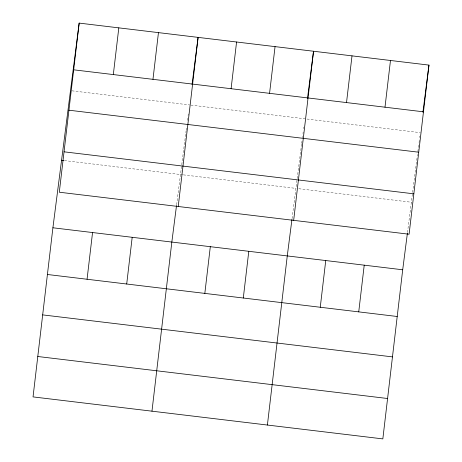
<?xml version="1.0" encoding="UTF-8"?>
<svg xmlns="http://www.w3.org/2000/svg" width="462" height="462" viewBox="0 0 462 462"><rect width="100%" height="100%" fill="white"/><g stroke="black" fill="none" stroke-linecap="round" stroke-linejoin="round"><path stroke-width="0.35" stroke-dasharray="2.31 1.73" d="M176.623 204.776L186.094 130.937M186.186 130.232L186.452 128.124M187.445 120.391L187.716 118.284M188.08 115.471L188.259 114.062M292.053 218.636L301.617 144.092M301.703 143.393L302.067 140.581M302.425 137.768L302.61 136.359M302.968 133.547L303.147 132.144M303.598 128.627L303.782 127.223M407.484 232.496L417.14 157.253M417.319 155.844L417.498 154.441M417.862 151.628L418.312 148.111M418.399 147.413L418.67 145.299M419.034 142.492L419.305 140.379M419.663 137.572L419.843 136.163M71.916 90.818L189.432 104.926M190.858 105.099L304.862 118.786M306.999 119.046L420.293 132.646M64.403 160.58L182.64 174.775M183.35 174.861L295.934 188.38M298.787 188.721L411.365 202.24"/><path stroke-width="0.69" d="M79.164 23.1L59.298 192.215L409.095 234.217L428.961 65.102L79.164 23.1L52.905 227.783L33.039 396.898L382.836 438.9L402.702 269.785L407.397 233.2M87.064 279.256L92.55 232.542M113.323 74.573L118.809 27.859M126.704 284.014L132.19 237.301M152.968 79.331L158.454 32.623M151.969 411.18L171.835 242.065L176.53 205.475M178.228 206.497L198.094 37.382L192.048 84.523M204.828 293.393L210.314 246.685M231.087 88.716L236.573 42.002M243.301 298.019L248.793 251.305M269.565 93.336L275.052 46.622M267.4 425.04L287.266 255.925L291.961 219.34M293.665 220.357L313.531 51.242L307.478 98.383M320.258 307.259L325.745 260.545M346.517 102.576L352.004 55.862M358.737 311.879L364.223 265.165M384.996 107.196L390.482 60.482M422.915 112.243L428.961 65.102M73.677 69.814L423.475 111.816M68.936 110.204L418.728 152.206M64.045 151.819L413.842 193.826M61.573 160.239L63.692 160.493M52.905 227.783L402.702 269.785M47.419 274.492L397.216 316.499M42.671 314.888L392.469 356.889M37.786 356.502L387.578 398.51"/></g></svg>
